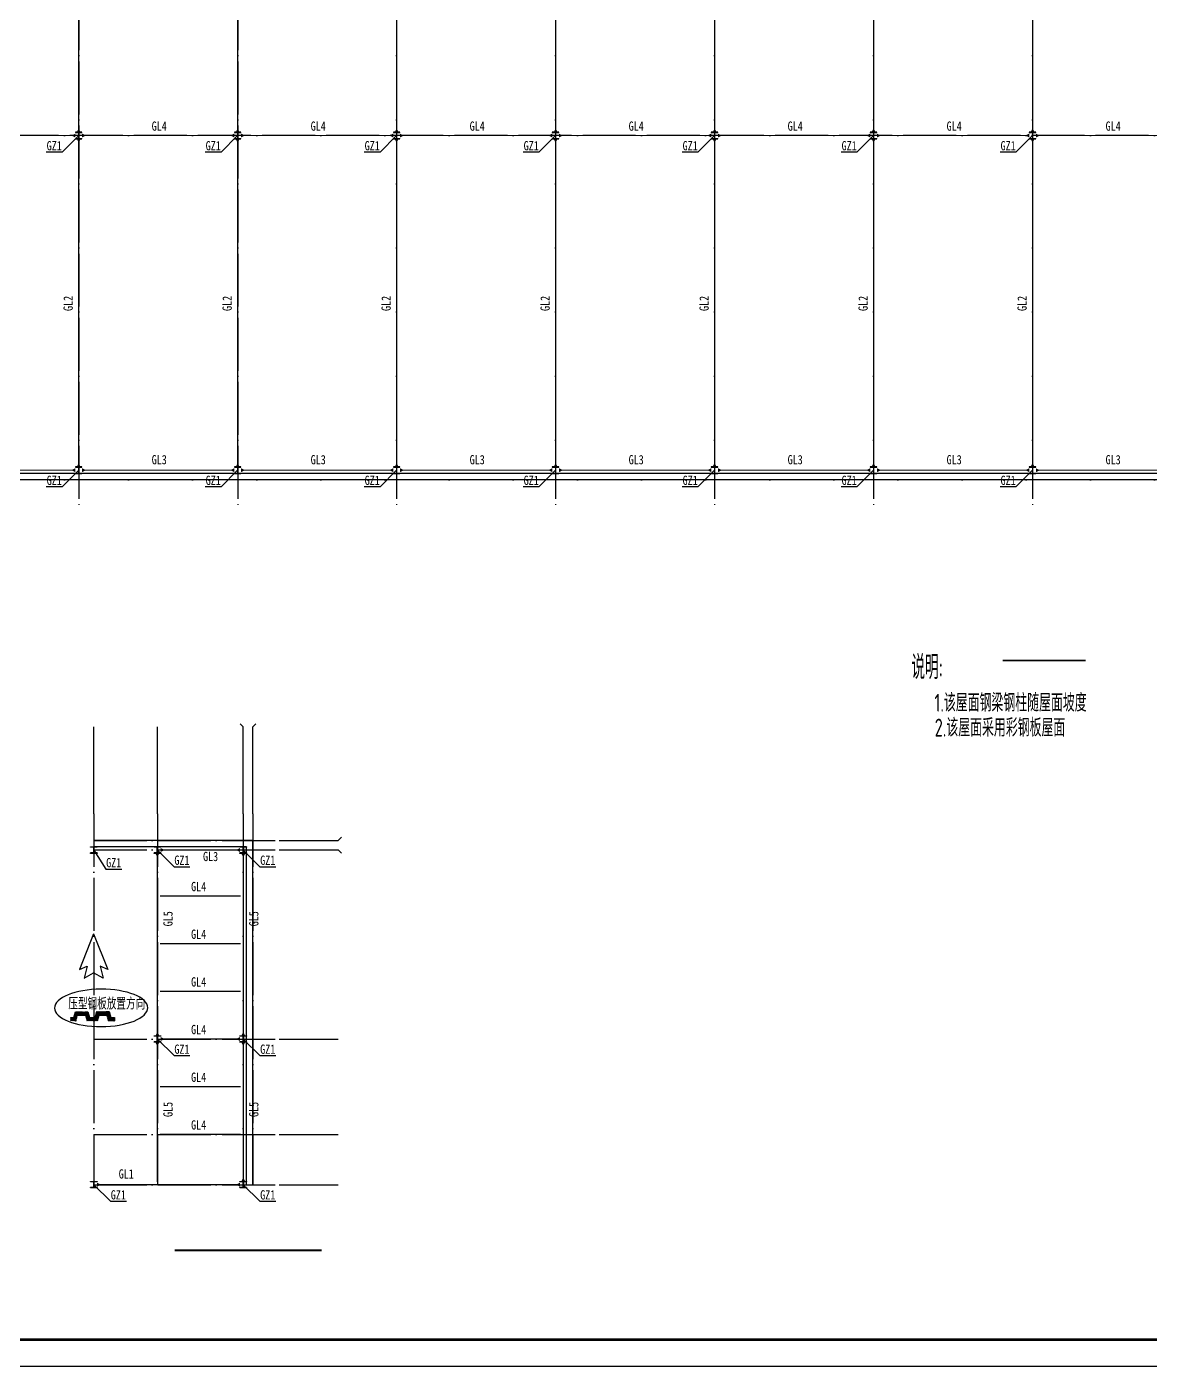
# Model space of a CAD drawing. Extents: x -138012 to 2129925, y -311560 to 0.
# Drawn here: x 1129190 to 1171587, y -218864 to -168291 of the extents above; entities that cross this region are included whole.
import ezdxf

# ---------------------------------------------------------------- set-up
doc = ezdxf.new("R2010")
doc.units = 0
doc.header["$LTSCALE"] = 1000
doc.header["$MEASUREMENT"] = 0
doc.linetypes.add('DASH', pattern=[0.35, 0.25, -0.1])
doc.linetypes.add('DOTE', pattern=[2.42, 2, -0.2, 0.02, -0.2])
doc.layers.get('0').update_dxf_attribs({"linetype": 'CONTINUOUS'})
for name, color, linetype in [('AXIS', 3, 'CONTINUOUS'), ('DIM_SYMB', 3, 'CONTINUOUS'), ('DKFW', 2, 'CONTINUOUS'), ('DOTE', 253, 'DOTE'), ('HATCH', 200, 'CONTINUOUS'), ('PUB_TEXT', 7, 'CONTINUOUS'), ('PUB_TITLE', 4, 'CONTINUOUS'), ('TEXT', 7, 'CONTINUOUS'), ('字符串标注', 253, 'CONTINUOUS'), ('尺寸标注', 7, 'CONTINUOUS'), ('柱构件', 2, 'CONTINUOUS'), ('梁构件', 4, 'CONTINUOUS')]:
    doc.layers.add(name, color=color, linetype=linetype)
doc.styles.add('BZSM', font='tssdeng.shx', dxfattribs={"width": 0.6, "oblique": 5, "height": 5, "bigfont": 'tssdchn.shx'})
doc.styles.add('TSSD_REIN', font='tssdeng.shx', dxfattribs={"width": 0.7, "bigfont": 'tssdchn.shx'})
doc.styles.add('宋体', font='', dxfattribs={"width": 0.8})
doc.styles.get('宋体').set_extended_font_data('SimSun')

# ---------------------------------------------------------------- blocks, each defined once
blk = doc.blocks.new('JD')
at = {"layer": 'DKFW', "linetype": 'Continuous'}
for p, q in [((-610, 242), (-551, 110)), ((0, 0), (-610, 242)), ((-757, 162), (-669, 0)), ((-551, 110), (-757, 162)), ((0, 0), (-610, -242)), ((-757, -162), (-669, 0)), ((-551, -110), (-757, -162)), ((-610, -242), (-551, -110))]:
    blk.add_line(p, q, dxfattribs=at)
blk = doc.blocks.new('754674567')
at = {"layer": 'HATCH', "linetype": 'DASH'}
h = blk.add_hatch(dxfattribs=at)
h.set_pattern_fill('ANSI31', scale=200, angle=720.1823, style=0)
h.set_pattern_definition([(45.182286, (991637.776, -316400.6), (-17.733821, 17.621339), [])])
h.paths.add_polyline_path([(990353, -268830), (990414, -269046), (990653, -269045), (990652, -268912), (990516, -268912), (990456, -268697), (989986, -268698), (989927, -268914), (989716, -268915), (989656, -268699), (989186, -268701), (989127, -268917), (988996, -268917), (988996, -269050), (989206, -269049), (989265, -268833), (989565, -268832), (989626, -269048), (990014, -269047), (990073, -268831)])
at = {"layer": 'HATCH', "color": 7, "linetype": 'Continuous'}
for p, q in [((989265, -268833), (989565, -268832)), ((989565, -268832), (989626, -269048)), ((990073, -268831), (990353, -268830))]:
    blk.add_line(p, q, dxfattribs=at)
at = {"layer": 'HATCH', "color": 7, "linetype": 'DASH'}
blk.add_line((990014, -269047), (990073, -268831), dxfattribs=at)
blk.add_lwpolyline([(988996, -268917), (989127, -268917), (989186, -268701), (989656, -268699), (989716, -268915), (989927, -268914), (989986, -268698), (990456, -268697), (990516, -268912), (990652, -268912), (990652, -268913), (990653, -269044), (990652, -269045), (990414, -269046)], dxfattribs=at)
at = {"layer": '梁构件'}
blk.add_ellipse((990151, -268555), major_axis=(1760, 6), ratio=0.401468, start_param=3.141593, end_param=9.424778, dxfattribs=at)
at = {"color": 7, "xscale": 2.211300006543752, "yscale": 2.211300006543752, "zscale": 2.211300006543752, "rotation": 90}
blk.add_blockref('JD', (989868, -265756), dxfattribs=at)
at = {"layer": 'TEXT', "color": 7, "linetype": 'Continuous', "style": 'TSSD_REIN', "width": 0.7}
blk.add_text('压型钢板放置方向', height=450, dxfattribs=at).set_placement((988916, -268620))

msp = doc.modelspace()

# ---------------------------------------------------------------- linework, layer by layer
at = {"layer": 'AXIS'}
for p, q in [((1137242.018, -194603.903, -2600), (1137359.176, -194721.061, -2600)), ((1137836.333, -194603.903, -2600), (1137719.176, -194721.061, -2600)), ((1131719.176, -198010.547, -2600), (1131719.176, -194721.061, -2600)), ((1134119.176, -198010.547, -2600), (1134119.176, -194721.061, -2600)), ((1137359.176, -198010.547, -2600), (1137359.176, -194721.061, -2600)), ((1137719.176, -198010.547, -2600), (1137719.176, -194721.061, -2600)), ((1138719.176, -199010.547, -1300), (1140946.007, -199010.547, -1300)), ((1141063.164, -198893.39, -1300), (1140946.007, -199010.547, -1300)), ((1138719.176, -199370.547, -1300), (1140946.007, -199370.547, -1300)), ((1141063.164, -199487.705, -1300), (1140946.007, -199370.547, -1300)), ((1138719.176, -206510.547, -1300), (1140946.007, -206510.547, -1300)), ((1138719.176, -210110.547, -1300), (1140946.007, -210110.547, -1300)), ((1138719.176, -212010.547, -1300), (1140946.007, -212010.547, -1300))]:
    msp.add_line(p, q, dxfattribs=at)
at = {"layer": 'DIM_SYMB', "const_width": 70}
for points in [[(1166014.507, -192216.918), (1169146.635, -192216.918)], [(1134774.797, -214490.496), (1140314.478, -214490.496)]]:
    msp.add_lwpolyline(points, dxfattribs=at)
at = {"layer": 'DOTE', "color": 8, "linetype": 'DOTE'}
for p, q in [((1131148.407, -145397.811), (1131148.407, -186397.811)), ((1137148.407, -145397.811), (1137148.407, -186397.811)), ((1143148.407, -145397.811), (1143148.407, -186397.811)), ((1149148.407, -145397.811), (1149148.407, -186397.811)), ((1155148.407, -145397.811), (1155148.407, -186397.811)), ((1161148.407, -145397.811), (1161148.407, -186397.811)), ((1167148.407, -145397.811), (1167148.407, -186397.811)), ((1198148.407, -172397.811), (1118148.407, -172397.811)), ((1198148.407, -185397.811), (1118148.407, -185397.811)), ((1131719.176, -198010.547, -1300), (1131719.176, -212010.547, -1300)), ((1134119.176, -198010.547, -1300), (1134119.176, -212010.547, -1300)), ((1137359.176, -198010.547, -1300), (1137359.176, -212010.547, -1300)), ((1137719.176, -198010.547, -1300), (1137719.176, -212010.547, -1300)), ((1131719.176, -199010.547, -1300), (1138719.176, -199010.547, -1300)), ((1131719.176, -199370.547, -1300), (1138719.176, -199370.547, -1300)), ((1131719.176, -206510.547, -1300), (1138719.176, -206510.547, -1300)), ((1131719.176, -210110.547, -1300), (1138719.176, -210110.547, -1300)), ((1131719.176, -212010.547, -1300), (1138719.176, -212010.547, -1300))]:
    msp.add_line(p, q, dxfattribs=at)
at = {"layer": 'PUB_TITLE'}
msp.add_lwpolyline([(1096513.799, -218864.466), (1245213.799, -218864.466), (1245213.799, -134764.466), (1096513.799, -134764.466)], close=True, dxfattribs=at)
at = {"layer": 'PUB_TITLE', "const_width": 100}
msp.add_lwpolyline([(1099013.799, -217864.466), (1244213.799, -217864.466), (1244213.799, -135764.466), (1099013.799, -135764.466)], close=True, dxfattribs=at)
at = {"layer": 'TEXT'}
for p, q in [((1131148.41, -172397.811), (1130520.224, -173025.997)), ((1137148.361, -172397.811), (1136520.175, -173025.997)), ((1143148.361, -172397.811), (1142520.175, -173025.997)), ((1149148.361, -172397.811), (1148520.175, -173025.997)), ((1155148.361, -172397.811), (1154520.175, -173025.997)), ((1161148.361, -172397.811), (1160520.175, -173025.997)), ((1167148.361, -172397.811), (1166520.181, -173025.997)), ((1130520.224, -173025.997), (1129920.224, -173025.997)), ((1136520.175, -173025.997), (1135920.175, -173025.997)), ((1142520.175, -173025.997), (1141920.175, -173025.997)), ((1148520.175, -173025.997), (1147920.175, -173025.997)), ((1154520.175, -173025.997), (1153920.175, -173025.997)), ((1160520.175, -173025.997), (1159920.175, -173025.997)), ((1166520.181, -173025.997), (1165920.181, -173025.997)), ((1131148.41, -185032.811, -1300), (1130520.224, -185660.997, -1300)), ((1137148.361, -185032.811, -1300), (1136520.175, -185660.997, -1300)), ((1143148.361, -185032.811, -1300), (1142520.175, -185660.997, -1300)), ((1149148.361, -185032.811, -1300), (1148520.175, -185660.997, -1300)), ((1155148.361, -185032.811, -1300), (1154520.175, -185660.997, -1300)), ((1161148.361, -185032.811, -1300), (1160520.175, -185660.997, -1300)), ((1167148.361, -185032.811, -1300), (1166520.181, -185660.997, -1300)), ((1130520.224, -185660.997, -1300), (1129920.224, -185660.997, -1300)), ((1136520.175, -185660.997, -1300), (1135920.175, -185660.997, -1300)), ((1142520.175, -185660.997, -1300), (1141920.175, -185660.997, -1300)), ((1148520.175, -185660.997, -1300), (1147920.175, -185660.997, -1300)), ((1154520.175, -185660.997, -1300), (1153920.175, -185660.997, -1300)), ((1160520.175, -185660.997, -1300), (1159920.175, -185660.997, -1300)), ((1166520.181, -185660.997, -1300), (1165920.181, -185660.997, -1300)), ((1131719.176, -199375.554, -2600), (1132172.903, -200095.465, -2600)), ((1134119.173, -199375.554, -2600), (1134747.358, -200003.733, -2600)), ((1137359.173, -199375.554, -2600), (1137987.358, -200003.733, -2600)), ((1132172.903, -200095.465, -2600), (1132772.903, -200095.465, -2600)), ((1134747.358, -200003.733, -2600), (1135347.357, -200003.733, -2600)), ((1137987.358, -200003.733, -2600), (1138587.358, -200003.733, -2600)), ((1134119.173, -206510.547, -1300), (1134747.358, -207138.733, -1300)), ((1137359.173, -206510.547, -1300), (1137987.358, -207138.733, -1300)), ((1134747.358, -207138.733, -1300), (1135347.357, -207138.733, -1300)), ((1137987.358, -207138.733, -1300), (1138587.358, -207138.733, -1300)), ((1131719.176, -212010.547, -1300), (1132347.362, -212638.73, -1300)), ((1137359.173, -212010.547, -1300), (1137987.358, -212638.73, -1300)), ((1132347.362, -212638.73, -1300), (1132947.362, -212638.73, -1300)), ((1137987.358, -212638.73, -1300), (1138587.358, -212638.73, -1300))]:
    msp.add_line(p, q, dxfattribs=at)
at = {"layer": '字符串标注', "const_width": 1.5}
for points, elevation in [([(1131149.16, -172397.811, 1), (1131147.66, -172397.811, 1), (1131149.16, -172397.811, 1)], 1300), ([(1137149.112, -172397.811, 1), (1137147.611, -172397.811, 1), (1137149.112, -172397.811, 1)], 1300), ([(1143149.112, -172397.811, 1), (1143147.611, -172397.811, 1), (1143149.112, -172397.811, 1)], 1300), ([(1149149.112, -172397.811, 1), (1149147.611, -172397.811, 1), (1149149.112, -172397.811, 1)], 1300), ([(1155149.112, -172397.811, 1), (1155147.611, -172397.811, 1), (1155149.112, -172397.811, 1)], 1300), ([(1161149.112, -172397.811, 1), (1161147.611, -172397.811, 1), (1161149.112, -172397.811, 1)], 1300), ([(1167149.112, -172397.811, 1), (1167147.611, -172397.811, 1), (1167149.112, -172397.811, 1)], 1300), ([(1131718.425, -199375.554, -1), (1131719.926, -199375.554, -1), (1131718.425, -199375.554, -1)], -1300), ([(1134118.423, -199375.554, -1), (1134119.923, -199375.554, -1), (1134118.423, -199375.554, -1)], -1300), ([(1137358.423, -199375.554, -1), (1137359.923, -199375.554, -1), (1137358.423, -199375.554, -1)], -1300)]:
    msp.add_lwpolyline(points, format="xyb", close=True, dxfattribs=dict(at, elevation=elevation))
for points in [[(1131149.16, -185032.811, 1), (1131147.66, -185032.811, 1), (1131149.16, -185032.811, 1)], [(1137149.112, -185032.811, 1), (1137147.611, -185032.811, 1), (1137149.112, -185032.811, 1)], [(1143149.112, -185032.811, 1), (1143147.611, -185032.811, 1), (1143149.112, -185032.811, 1)], [(1149149.112, -185032.811, 1), (1149147.611, -185032.811, 1), (1149149.112, -185032.811, 1)], [(1155149.112, -185032.811, 1), (1155147.611, -185032.811, 1), (1155149.112, -185032.811, 1)], [(1161149.112, -185032.811, 1), (1161147.611, -185032.811, 1), (1161149.112, -185032.811, 1)], [(1167149.112, -185032.811, 1), (1167147.611, -185032.811, 1), (1167149.112, -185032.811, 1)], [(1134118.423, -206510.547, -1), (1134119.923, -206510.547, -1), (1134118.423, -206510.547, -1)], [(1137358.423, -206510.547, -1), (1137359.923, -206510.547, -1), (1137358.423, -206510.547, -1)], [(1131718.425, -212010.547, -1), (1131719.926, -212010.547, -1), (1131718.425, -212010.547, -1)], [(1137358.423, -212010.547, -1), (1137359.923, -212010.547, -1), (1137358.423, -212010.547, -1)]]:
    msp.add_lwpolyline(points, format="xyb", close=True, dxfattribs=at)
at = {"layer": '尺寸标注'}
for points in [[(1119148.407, -146397.811), (1197148.407, -146397.811), (1197148.407, -185397.811), (1119148.407, -185397.811)], [(1119388.407, -146637.811), (1196908.407, -146637.811), (1196908.407, -185157.811), (1119388.407, -185157.811)]]:
    msp.add_lwpolyline(points, close=True, dxfattribs=at)
at = {"layer": '尺寸标注', "elevation": -1300}
for points in [[(1137719.176, -212010.547), (1137719.176, -199010.547), (1131719.176, -199010.547)], [(1137479.176, -212010.547), (1137479.176, -199250.547), (1131719.176, -199250.547)]]:
    msp.add_lwpolyline(points, dxfattribs=at)
at = {"layer": '柱构件'}
for p, q in [((1131273.41, -172272.811, 1300), (1131023.41, -172272.811, 1300)), ((1131023.41, -172272.811, 1300), (1131023.41, -172286.81, 1300)), ((1131023.41, -172286.81, 1300), (1131143.91, -172286.81, 1300)), ((1131143.91, -172286.81, 1300), (1131143.91, -172508.81, 1300)), ((1131152.911, -172286.81, 1300), (1131273.41, -172286.81, 1300)), ((1131152.911, -172508.81, 1300), (1131152.911, -172286.81, 1300)), ((1131273.41, -172286.81, 1300), (1131273.41, -172272.811, 1300)), ((1137273.361, -172272.811, 1300), (1137023.361, -172272.811, 1300)), ((1137023.361, -172272.811, 1300), (1137023.361, -172286.81, 1300)), ((1137023.361, -172286.81, 1300), (1137143.859, -172286.81, 1300)), ((1137143.859, -172286.81, 1300), (1137143.859, -172508.81, 1300)), ((1137152.859, -172286.81, 1300), (1137273.361, -172286.81, 1300)), ((1137152.859, -172508.81, 1300), (1137152.859, -172286.81, 1300)), ((1137273.361, -172286.81, 1300), (1137273.361, -172272.811, 1300)), ((1143273.361, -172272.811, 1300), (1143023.361, -172272.811, 1300)), ((1143023.361, -172272.811, 1300), (1143023.361, -172286.81, 1300)), ((1143023.361, -172286.81, 1300), (1143143.859, -172286.81, 1300)), ((1143143.859, -172286.81, 1300), (1143143.859, -172508.81, 1300)), ((1143152.859, -172286.81, 1300), (1143273.361, -172286.81, 1300)), ((1143152.859, -172508.81, 1300), (1143152.859, -172286.81, 1300)), ((1143273.361, -172286.81, 1300), (1143273.361, -172272.811, 1300)), ((1149273.361, -172272.811, 1300), (1149023.361, -172272.811, 1300)), ((1149023.361, -172272.811, 1300), (1149023.361, -172286.81, 1300)), ((1149023.361, -172286.81, 1300), (1149143.859, -172286.81, 1300)), ((1149143.859, -172286.81, 1300), (1149143.859, -172508.81, 1300)), ((1149152.862, -172286.81, 1300), (1149273.361, -172286.81, 1300)), ((1149152.862, -172508.81, 1300), (1149152.862, -172286.81, 1300)), ((1149273.361, -172286.81, 1300), (1149273.361, -172272.811, 1300)), ((1155273.361, -172272.811, 1300), (1155023.361, -172272.811, 1300)), ((1155023.361, -172272.811, 1300), (1155023.361, -172286.81, 1300)), ((1155023.361, -172286.81, 1300), (1155143.863, -172286.81, 1300)), ((1155143.863, -172286.81, 1300), (1155143.863, -172508.81, 1300)), ((1155152.859, -172286.81, 1300), (1155273.361, -172286.81, 1300)), ((1155152.859, -172508.81, 1300), (1155152.859, -172286.81, 1300)), ((1155273.361, -172286.81, 1300), (1155273.361, -172272.811, 1300)), ((1161273.361, -172272.811, 1300), (1161023.361, -172272.811, 1300)), ((1161023.361, -172272.811, 1300), (1161023.361, -172286.81, 1300)), ((1161023.361, -172286.81, 1300), (1161143.863, -172286.81, 1300)), ((1161143.863, -172286.81, 1300), (1161143.863, -172508.81, 1300)), ((1161152.859, -172286.81, 1300), (1161273.361, -172286.81, 1300)), ((1161152.859, -172508.81, 1300), (1161152.859, -172286.81, 1300)), ((1161273.361, -172286.81, 1300), (1161273.361, -172272.811, 1300)), ((1167273.361, -172272.811, 1300), (1167023.361, -172272.811, 1300)), ((1167023.361, -172272.811, 1300), (1167023.361, -172286.81, 1300)), ((1167023.361, -172286.81, 1300), (1167143.863, -172286.81, 1300)), ((1167143.863, -172286.81, 1300), (1167143.863, -172508.81, 1300)), ((1167152.865, -172286.81, 1300), (1167273.361, -172286.81, 1300)), ((1167152.865, -172508.81, 1300), (1167152.865, -172286.81, 1300)), ((1167273.361, -172286.81, 1300), (1167273.361, -172272.811, 1300)), ((1131023.41, -172508.81, 1300), (1131023.41, -172522.811, 1300)), ((1131023.41, -172508.81, 1300), (1131143.91, -172508.81, 1300)), ((1131023.41, -172522.811, 1300), (1131273.41, -172522.811, 1300)), ((1131152.911, -172508.81, 1300), (1131273.41, -172508.81, 1300)), ((1131273.41, -172522.811, 1300), (1131273.41, -172508.81, 1300)), ((1137023.361, -172508.81, 1300), (1137023.361, -172522.811, 1300)), ((1137023.361, -172508.81, 1300), (1137143.859, -172508.81, 1300)), ((1137023.361, -172522.811, 1300), (1137273.361, -172522.811, 1300)), ((1137152.859, -172508.81, 1300), (1137273.361, -172508.81, 1300)), ((1137273.361, -172522.811, 1300), (1137273.361, -172508.81, 1300)), ((1143023.361, -172508.81, 1300), (1143023.361, -172522.811, 1300)), ((1143023.361, -172508.81, 1300), (1143143.859, -172508.81, 1300)), ((1143023.361, -172522.811, 1300), (1143273.361, -172522.811, 1300)), ((1143152.859, -172508.81, 1300), (1143273.361, -172508.81, 1300)), ((1143273.361, -172522.811, 1300), (1143273.361, -172508.81, 1300)), ((1149023.361, -172508.81, 1300), (1149023.361, -172522.811, 1300)), ((1149023.361, -172508.81, 1300), (1149143.859, -172508.81, 1300)), ((1149023.361, -172522.811, 1300), (1149273.361, -172522.811, 1300)), ((1149152.862, -172508.81, 1300), (1149273.361, -172508.81, 1300)), ((1149273.361, -172522.811, 1300), (1149273.361, -172508.81, 1300)), ((1155023.361, -172508.81, 1300), (1155023.361, -172522.811, 1300)), ((1155023.361, -172508.81, 1300), (1155143.863, -172508.81, 1300)), ((1155023.361, -172522.811, 1300), (1155273.361, -172522.811, 1300)), ((1155152.859, -172508.81, 1300), (1155273.361, -172508.81, 1300)), ((1155273.361, -172522.811, 1300), (1155273.361, -172508.81, 1300)), ((1161023.361, -172508.81, 1300), (1161023.361, -172522.811, 1300)), ((1161023.361, -172508.81, 1300), (1161143.863, -172508.81, 1300)), ((1161023.361, -172522.811, 1300), (1161273.361, -172522.811, 1300)), ((1161152.859, -172508.81, 1300), (1161273.361, -172508.81, 1300)), ((1161273.361, -172522.811, 1300), (1161273.361, -172508.81, 1300)), ((1167023.361, -172508.81, 1300), (1167023.361, -172522.811, 1300)), ((1167023.361, -172508.81, 1300), (1167143.863, -172508.81, 1300)), ((1167023.361, -172522.811, 1300), (1167273.361, -172522.811, 1300)), ((1167152.865, -172508.81, 1300), (1167273.361, -172508.81, 1300)), ((1167273.361, -172522.811, 1300), (1167273.361, -172508.81, 1300)), ((1131273.41, -184907.811), (1131023.41, -184907.811)), ((1131023.41, -184907.811), (1131023.41, -184921.811)), ((1131023.41, -184921.811), (1131143.91, -184921.811)), ((1131143.91, -184921.811), (1131143.91, -185143.811)), ((1131152.911, -184921.811), (1131273.41, -184921.811)), ((1131152.911, -185143.811), (1131152.911, -184921.811)), ((1131273.41, -184921.811), (1131273.41, -184907.811)), ((1137273.361, -184907.811), (1137023.361, -184907.811)), ((1137023.361, -184907.811), (1137023.361, -184921.811)), ((1137023.361, -184921.811), (1137143.859, -184921.811)), ((1137143.859, -184921.811), (1137143.859, -185143.811)), ((1137152.859, -184921.811), (1137273.361, -184921.811)), ((1137152.859, -185143.811), (1137152.859, -184921.811)), ((1137273.361, -184921.811), (1137273.361, -184907.811)), ((1143273.361, -184907.811), (1143023.361, -184907.811)), ((1143023.361, -184907.811), (1143023.361, -184921.811)), ((1143023.361, -184921.811), (1143143.859, -184921.811)), ((1143143.859, -184921.811), (1143143.859, -185143.811)), ((1143152.859, -184921.811), (1143273.361, -184921.811)), ((1143152.859, -185143.811), (1143152.859, -184921.811)), ((1143273.361, -184921.811), (1143273.361, -184907.811)), ((1149273.361, -184907.811), (1149023.361, -184907.811)), ((1149023.361, -184907.811), (1149023.361, -184921.811)), ((1149023.361, -184921.811), (1149143.859, -184921.811)), ((1149143.859, -184921.811), (1149143.859, -185143.811)), ((1149152.862, -184921.811), (1149273.361, -184921.811)), ((1149152.862, -185143.811), (1149152.862, -184921.811)), ((1149273.361, -184921.811), (1149273.361, -184907.811)), ((1155273.361, -184907.811), (1155023.361, -184907.811)), ((1155023.361, -184907.811), (1155023.361, -184921.811)), ((1155023.361, -184921.811), (1155143.863, -184921.811)), ((1155143.863, -184921.811), (1155143.863, -185143.811)), ((1155152.859, -184921.811), (1155273.361, -184921.811)), ((1155152.859, -185143.811), (1155152.859, -184921.811)), ((1155273.361, -184921.811), (1155273.361, -184907.811)), ((1161273.361, -184907.811), (1161023.361, -184907.811)), ((1161023.361, -184907.811), (1161023.361, -184921.811)), ((1161023.361, -184921.811), (1161143.863, -184921.811)), ((1161143.863, -184921.811), (1161143.863, -185143.811)), ((1161152.859, -184921.811), (1161273.361, -184921.811)), ((1161152.859, -185143.811), (1161152.859, -184921.811)), ((1161273.361, -184921.811), (1161273.361, -184907.811)), ((1167273.361, -184907.811), (1167023.361, -184907.811)), ((1167023.361, -184907.811), (1167023.361, -184921.811)), ((1167023.361, -184921.811), (1167143.863, -184921.811)), ((1167143.863, -184921.811), (1167143.863, -185143.811)), ((1167152.865, -184921.811), (1167273.361, -184921.811)), ((1167152.865, -185143.811), (1167152.865, -184921.811)), ((1167273.361, -184921.811), (1167273.361, -184907.811)), ((1131023.41, -185143.811), (1131023.41, -185157.811)), ((1131023.41, -185143.811), (1131143.91, -185143.811)), ((1131023.41, -185157.811), (1131273.41, -185157.811)), ((1131152.911, -185143.811), (1131273.41, -185143.811)), ((1131273.41, -185157.811), (1131273.41, -185143.811)), ((1137023.361, -185143.811), (1137023.361, -185157.811)), ((1137023.361, -185143.811), (1137143.859, -185143.811)), ((1137023.361, -185157.811), (1137273.361, -185157.811)), ((1137152.859, -185143.811), (1137273.361, -185143.811)), ((1137273.361, -185157.811), (1137273.361, -185143.811)), ((1143023.361, -185143.811), (1143023.361, -185157.811)), ((1143023.361, -185143.811), (1143143.859, -185143.811)), ((1143023.361, -185157.811), (1143273.361, -185157.811)), ((1143152.859, -185143.811), (1143273.361, -185143.811)), ((1143273.361, -185157.811), (1143273.361, -185143.811)), ((1149023.361, -185143.811), (1149023.361, -185157.811)), ((1149023.361, -185143.811), (1149143.859, -185143.811)), ((1149023.361, -185157.811), (1149273.361, -185157.811)), ((1149152.862, -185143.811), (1149273.361, -185143.811)), ((1149273.361, -185157.811), (1149273.361, -185143.811)), ((1155023.361, -185143.811), (1155023.361, -185157.811)), ((1155023.361, -185143.811), (1155143.863, -185143.811)), ((1155023.361, -185157.811), (1155273.361, -185157.811)), ((1155152.859, -185143.811), (1155273.361, -185143.811)), ((1155273.361, -185157.811), (1155273.361, -185143.811)), ((1161023.361, -185143.811), (1161023.361, -185157.811)), ((1161023.361, -185143.811), (1161143.863, -185143.811)), ((1161023.361, -185157.811), (1161273.361, -185157.811)), ((1161152.859, -185143.811), (1161273.361, -185143.811)), ((1161273.361, -185157.811), (1161273.361, -185143.811)), ((1167023.361, -185143.811), (1167023.361, -185157.811)), ((1167023.361, -185143.811), (1167143.863, -185143.811)), ((1167023.361, -185157.811), (1167273.361, -185157.811)), ((1167152.865, -185143.811), (1167273.361, -185143.811)), ((1167273.361, -185157.811), (1167273.361, -185143.811)), ((1131594.176, -199250.547, -1300), (1131844.176, -199250.547, -1300)), ((1131594.176, -199264.549, -1300), (1131594.176, -199250.547, -1300)), ((1131844.176, -199250.547, -1300), (1131844.176, -199264.549, -1300)), ((1133994.173, -199250.547, -1300), (1134244.173, -199250.547, -1300)), ((1133994.173, -199264.549, -1300), (1133994.173, -199250.547, -1300)), ((1134244.173, -199250.547, -1300), (1134244.173, -199264.549, -1300)), ((1137234.172, -199250.547, -1300), (1137484.173, -199250.547, -1300)), ((1137234.172, -199264.549, -1300), (1137234.172, -199250.547, -1300)), ((1137484.173, -199250.547, -1300), (1137484.173, -199264.549, -1300)), ((1131714.676, -199264.549, -1300), (1131594.176, -199264.549, -1300)), ((1131594.176, -199500.547, -1300), (1131594.176, -199486.552, -1300)), ((1131714.676, -199486.552, -1300), (1131594.176, -199486.552, -1300)), ((1131844.176, -199500.547, -1300), (1131594.176, -199500.547, -1300)), ((1131714.676, -199486.552, -1300), (1131714.676, -199264.549, -1300)), ((1131844.176, -199264.549, -1300), (1131723.677, -199264.549, -1300)), ((1131723.677, -199264.549, -1300), (1131723.677, -199486.552, -1300)), ((1131844.176, -199486.552, -1300), (1131723.677, -199486.552, -1300)), ((1131844.176, -199486.552, -1300), (1131844.176, -199500.547, -1300)), ((1134114.673, -199264.549, -1300), (1133994.173, -199264.549, -1300)), ((1133994.173, -199500.547, -1300), (1133994.173, -199486.552, -1300)), ((1134114.673, -199486.552, -1300), (1133994.173, -199486.552, -1300)), ((1134244.173, -199500.547, -1300), (1133994.173, -199500.547, -1300)), ((1134114.673, -199486.552, -1300), (1134114.673, -199264.549, -1300)), ((1134244.173, -199264.549, -1300), (1134123.672, -199264.549, -1300)), ((1134123.672, -199264.549, -1300), (1134123.672, -199486.552, -1300)), ((1134244.173, -199486.552, -1300), (1134123.672, -199486.552, -1300)), ((1134244.173, -199486.552, -1300), (1134244.173, -199500.547, -1300)), ((1137354.672, -199264.549, -1300), (1137234.172, -199264.549, -1300)), ((1137234.172, -199500.547, -1300), (1137234.172, -199486.552, -1300)), ((1137354.672, -199486.552, -1300), (1137234.172, -199486.552, -1300)), ((1137484.173, -199500.547, -1300), (1137234.172, -199500.547, -1300)), ((1137354.672, -199486.552, -1300), (1137354.672, -199264.549, -1300)), ((1137484.173, -199264.549, -1300), (1137363.673, -199264.549, -1300)), ((1137363.673, -199264.549, -1300), (1137363.673, -199486.552, -1300)), ((1137484.173, -199486.552, -1300), (1137363.673, -199486.552, -1300)), ((1137484.173, -199486.552, -1300), (1137484.173, -199500.547, -1300)), ((1133994.173, -206385.547), (1134244.173, -206385.547)), ((1133994.173, -206399.549), (1133994.173, -206385.547)), ((1134114.673, -206399.549), (1133994.173, -206399.549)), ((1133994.173, -206635.547), (1133994.173, -206621.546)), ((1134114.673, -206621.546), (1133994.173, -206621.546)), ((1134244.173, -206635.547), (1133994.173, -206635.547)), ((1134114.673, -206621.546), (1134114.673, -206399.549)), ((1134244.173, -206399.549), (1134123.672, -206399.549)), ((1134123.672, -206399.549), (1134123.672, -206621.546)), ((1134244.173, -206621.546), (1134123.672, -206621.546)), ((1134244.173, -206385.547), (1134244.173, -206399.549)), ((1134244.173, -206621.546), (1134244.173, -206635.547)), ((1137234.172, -206385.547), (1137484.173, -206385.547)), ((1137234.172, -206399.549), (1137234.172, -206385.547)), ((1137354.672, -206399.549), (1137234.172, -206399.549)), ((1137234.172, -206635.547), (1137234.172, -206621.546)), ((1137354.672, -206621.546), (1137234.172, -206621.546)), ((1137484.173, -206635.547), (1137234.172, -206635.547)), ((1137354.672, -206621.546), (1137354.672, -206399.549)), ((1137484.173, -206399.549), (1137363.673, -206399.549)), ((1137363.673, -206399.549), (1137363.673, -206621.546)), ((1137484.173, -206621.546), (1137363.673, -206621.546)), ((1137484.173, -206385.547), (1137484.173, -206399.549)), ((1137484.173, -206621.546), (1137484.173, -206635.547)), ((1131594.176, -211885.544), (1131844.176, -211885.544)), ((1131594.176, -211899.546), (1131594.176, -211885.544)), ((1131714.676, -211899.546), (1131594.176, -211899.546)), ((1131714.676, -212121.546), (1131714.676, -211899.546)), ((1131844.176, -211899.546), (1131723.677, -211899.546)), ((1131723.677, -211899.546), (1131723.677, -212121.546)), ((1131844.176, -211885.544), (1131844.176, -211899.546)), ((1137234.172, -211885.544), (1137484.173, -211885.544)), ((1137234.172, -211899.546), (1137234.172, -211885.544)), ((1137354.672, -211899.546), (1137234.172, -211899.546)), ((1137354.672, -212121.546), (1137354.672, -211899.546)), ((1137484.173, -211899.546), (1137363.673, -211899.546)), ((1137363.673, -211899.546), (1137363.673, -212121.546)), ((1137484.173, -211885.544), (1137484.173, -211899.546)), ((1131594.176, -212135.547), (1131594.176, -212121.546)), ((1131714.676, -212121.546), (1131594.176, -212121.546)), ((1131844.176, -212135.547), (1131594.176, -212135.547)), ((1131844.176, -212121.546), (1131723.677, -212121.546)), ((1131844.176, -212121.546), (1131844.176, -212135.547)), ((1137234.172, -212135.547), (1137234.172, -212121.546)), ((1137354.672, -212121.546), (1137234.172, -212121.546)), ((1137484.173, -212135.547), (1137234.172, -212135.547)), ((1137484.173, -212121.546), (1137363.673, -212121.546)), ((1137484.173, -212121.546), (1137484.173, -212135.547))]:
    msp.add_line(p, q, dxfattribs=at)
at = {"layer": '梁构件', "const_width": 45}
for points, elevation in [([(1131148.41, -172272.811), (1131148.41, -159522.811)], 1300), ([(1137148.361, -172272.811), (1137148.361, -159522.811)], 1300), ([(1143148.361, -172272.811), (1143148.361, -159522.811)], 1300), ([(1149148.361, -172272.811), (1149148.361, -159522.811)], 1300), ([(1155148.361, -172272.811), (1155148.361, -159522.811)], 1300), ([(1161148.361, -172272.811), (1161148.361, -159522.811)], 1300), ([(1167148.361, -172272.811), (1167148.361, -159522.811)], 1300), ([(1125273.407, -172397.811), (1131023.41, -172397.811)], 1300), ([(1131273.41, -172397.811), (1137023.361, -172397.811)], 1300), ([(1137273.361, -172397.811), (1143023.361, -172397.811)], 1300), ([(1143273.361, -172397.811), (1149023.361, -172397.811)], 1300), ([(1149273.361, -172397.811), (1155023.361, -172397.811)], 1300), ([(1155273.361, -172397.811), (1161023.361, -172397.811)], 1300), ([(1161273.361, -172397.811), (1167023.361, -172397.811)], 1300), ([(1167273.361, -172397.811), (1173023.361, -172397.811)], 1300), ([(1131148.41, -184907.811), (1131148.41, -172522.811)], 1300), ([(1137148.361, -184907.811), (1137148.361, -172522.811)], 1300), ([(1143148.361, -184907.811), (1143148.361, -172522.811)], 1300), ([(1149148.361, -184907.811), (1149148.361, -172522.811)], 1300), ([(1155148.361, -184907.811), (1155148.361, -172522.811)], 1300), ([(1161148.361, -184907.811), (1161148.361, -172522.811)], 1300), ([(1167148.361, -184907.811), (1167148.361, -172522.811)], 1300), ([(1137234.172, -199375.554), (1134244.173, -199375.554)], -1300)]:
    msp.add_lwpolyline(points, dxfattribs=dict(at, elevation=elevation))
for points in [[(1125273.407, -185032.811), (1131023.41, -185032.811)], [(1131273.41, -185032.811), (1137023.361, -185032.811)], [(1137273.361, -185032.811), (1143023.361, -185032.811)], [(1143273.361, -185032.811), (1149023.361, -185032.811)], [(1149273.361, -185032.811), (1155023.361, -185032.811)], [(1155273.361, -185032.811), (1161023.361, -185032.811)], [(1161273.361, -185032.811), (1167023.361, -185032.811)], [(1167273.361, -185032.811), (1173023.361, -185032.811)], [(1134119.173, -206385.547), (1134119.173, -199500.547)], [(1137359.173, -206385.547), (1137359.173, -199500.547)], [(1137259.172, -201110.547), (1134219.173, -201110.547)], [(1137259.172, -202910.547), (1134219.173, -202910.547)], [(1137259.172, -204710.547), (1134219.173, -204710.547)], [(1134119.173, -211910.547), (1134119.173, -206635.547)], [(1137234.172, -206510.547), (1134244.173, -206510.547)], [(1137359.173, -211885.544), (1137359.173, -206635.547)], [(1137259.172, -208310.547), (1134219.173, -208310.547)], [(1137259.172, -210110.547), (1134219.173, -210110.547)], [(1137234.172, -212010.547), (1131844.176, -212010.547)]]:
    msp.add_lwpolyline(points, dxfattribs=at)
at = {"layer": '梁构件'}
for points in [[(1131023.41, -172472.811, 1300), (1130873.41, -172397.811, 1300), (1131023.41, -172322.811, 1300)], [(1131073.41, -172272.811, 1300), (1131148.41, -172122.811, 1300), (1131223.41, -172272.811, 1300)], [(1131273.41, -172322.811, 1300), (1131423.41, -172397.811, 1300), (1131273.41, -172472.811, 1300)], [(1137023.361, -172472.811, 1300), (1136873.361, -172397.811, 1300), (1137023.361, -172322.811, 1300)], [(1137073.361, -172272.811, 1300), (1137148.361, -172122.811, 1300), (1137223.361, -172272.811, 1300)], [(1137273.361, -172322.811, 1300), (1137423.361, -172397.811, 1300), (1137273.361, -172472.811, 1300)], [(1143023.361, -172472.811, 1300), (1142873.361, -172397.811, 1300), (1143023.361, -172322.811, 1300)], [(1143073.361, -172272.811, 1300), (1143148.361, -172122.811, 1300), (1143223.361, -172272.811, 1300)], [(1143273.361, -172322.811, 1300), (1143423.361, -172397.811, 1300), (1143273.361, -172472.811, 1300)], [(1149023.361, -172472.811, 1300), (1148873.361, -172397.811, 1300), (1149023.361, -172322.811, 1300)], [(1149073.361, -172272.811, 1300), (1149148.361, -172122.811, 1300), (1149223.361, -172272.811, 1300)], [(1149273.361, -172322.811, 1300), (1149423.361, -172397.811, 1300), (1149273.361, -172472.811, 1300)], [(1155023.361, -172472.811, 1300), (1154873.361, -172397.811, 1300), (1155023.361, -172322.811, 1300)], [(1155073.361, -172272.811, 1300), (1155148.361, -172122.811, 1300), (1155223.361, -172272.811, 1300)], [(1155273.361, -172322.811, 1300), (1155423.361, -172397.811, 1300), (1155273.361, -172472.811, 1300)], [(1161023.361, -172472.811, 1300), (1160873.361, -172397.811, 1300), (1161023.361, -172322.811, 1300)], [(1161073.361, -172272.811, 1300), (1161148.361, -172122.811, 1300), (1161223.361, -172272.811, 1300)], [(1161273.361, -172322.811, 1300), (1161423.361, -172397.811, 1300), (1161273.361, -172472.811, 1300)], [(1167023.361, -172472.811, 1300), (1166873.361, -172397.811, 1300), (1167023.361, -172322.811, 1300)], [(1167073.361, -172272.811, 1300), (1167148.361, -172122.811, 1300), (1167223.361, -172272.811, 1300)], [(1167273.361, -172322.811, 1300), (1167423.361, -172397.811, 1300), (1167273.361, -172472.811, 1300)], [(1131223.41, -172522.811, 1300), (1131148.41, -172672.811, 1300), (1131073.41, -172522.811, 1300)], [(1137223.361, -172522.811, 1300), (1137148.361, -172672.811, 1300), (1137073.361, -172522.811, 1300)], [(1143223.361, -172522.811, 1300), (1143148.361, -172672.811, 1300), (1143073.361, -172522.811, 1300)], [(1149223.361, -172522.811, 1300), (1149148.361, -172672.811, 1300), (1149073.361, -172522.811, 1300)], [(1155223.361, -172522.811, 1300), (1155148.361, -172672.811, 1300), (1155073.361, -172522.811, 1300)], [(1161223.361, -172522.811, 1300), (1161148.361, -172672.811, 1300), (1161073.361, -172522.811, 1300)], [(1167223.361, -172522.811, 1300), (1167148.361, -172672.811, 1300), (1167073.361, -172522.811, 1300)], [(1131023.41, -185107.811), (1130873.41, -185032.811), (1131023.41, -184957.811)], [(1131073.41, -184907.811), (1131148.41, -184757.811), (1131223.41, -184907.811)], [(1131273.41, -184957.811), (1131423.41, -185032.811), (1131273.41, -185107.811)], [(1137023.361, -185107.811), (1136873.361, -185032.811), (1137023.361, -184957.811)], [(1137073.361, -184907.811), (1137148.361, -184757.811), (1137223.361, -184907.811)], [(1137273.361, -184957.811), (1137423.361, -185032.811), (1137273.361, -185107.811)], [(1143023.361, -185107.811), (1142873.361, -185032.811), (1143023.361, -184957.811)], [(1143073.361, -184907.811), (1143148.361, -184757.811), (1143223.361, -184907.811)], [(1143273.361, -184957.811), (1143423.361, -185032.811), (1143273.361, -185107.811)], [(1149023.361, -185107.811), (1148873.361, -185032.811), (1149023.361, -184957.811)], [(1149073.361, -184907.811), (1149148.361, -184757.811), (1149223.361, -184907.811)], [(1149273.361, -184957.811), (1149423.361, -185032.811), (1149273.361, -185107.811)], [(1155023.361, -185107.811), (1154873.361, -185032.811), (1155023.361, -184957.811)], [(1155073.361, -184907.811), (1155148.361, -184757.811), (1155223.361, -184907.811)], [(1155273.361, -184957.811), (1155423.361, -185032.811), (1155273.361, -185107.811)], [(1161023.361, -185107.811), (1160873.361, -185032.811), (1161023.361, -184957.811)], [(1161073.361, -184907.811), (1161148.361, -184757.811), (1161223.361, -184907.811)], [(1161273.361, -184957.811), (1161423.361, -185032.811), (1161273.361, -185107.811)], [(1167023.361, -185107.811), (1166873.361, -185032.811), (1167023.361, -184957.811)], [(1167073.361, -184907.811), (1167148.361, -184757.811), (1167223.361, -184907.811)], [(1167273.361, -184957.811), (1167423.361, -185032.811), (1167273.361, -185107.811)], [(1134044.173, -199500.547, -1300), (1134119.173, -199650.547, -1300), (1134194.173, -199500.547, -1300)], [(1134244.173, -199450.554, -1300), (1134394.173, -199375.554, -1300), (1134244.173, -199300.554, -1300)], [(1137234.172, -199300.554, -1300), (1137084.172, -199375.554, -1300), (1137234.172, -199450.554, -1300)], [(1137284.173, -199500.547, -1300), (1137359.173, -199650.547, -1300), (1137434.173, -199500.547, -1300)], [(1134194.173, -206385.547), (1134119.173, -206235.547), (1134044.173, -206385.547)], [(1137434.173, -206385.547), (1137359.173, -206235.547), (1137284.173, -206385.547)], [(1134044.173, -206635.547), (1134119.173, -206785.547), (1134194.173, -206635.547)], [(1134244.173, -206585.547), (1134394.173, -206510.547), (1134244.173, -206435.547)], [(1137234.172, -206435.547), (1137084.172, -206510.547), (1137234.172, -206585.547)], [(1137284.173, -206635.547), (1137359.173, -206785.547), (1137434.173, -206635.547)], [(1137434.173, -211885.544), (1137359.173, -211735.544), (1137284.173, -211885.544)], [(1131844.176, -212085.547), (1131994.176, -212010.547), (1131844.176, -211935.547)], [(1137234.172, -211935.547), (1137084.172, -212010.547), (1137234.172, -212085.547)]]:
    msp.add_solid(points, dxfattribs=at)

# ---------------------------------------------------------------- block references
at = {"layer": '尺寸标注'}
msp.add_blockref('754674567', (141843.679, 63220.306), dxfattribs=at)

# ---------------------------------------------------------------- texts
at = {"layer": 'PUB_TEXT'}
for s, height, style, width, p in [('说明:', 900, 'BZSM', 0.6, (1162575.446, -192922.282)), ('1.该屋面钢梁钢柱随屋面坡度', 675, 'TSSD_REIN', 0.7, (1163442.619, -194150.779)), ('2.该屋面采用彩钢板屋面', 675, 'TSSD_REIN', 0.7, (1163453.069, -195090.368))]:
    msp.add_text(s, height=height, dxfattribs=dict(at, style=style, width=width)).set_placement(p)
at = {"layer": 'TEXT', "style": '宋体', "width": 0.8}
for s, p in [('GL4', (1133903.386, -172215.31, 1300)), ('GL4', (1139903.36, -172215.31, 1300)), ('GL4', (1145903.36, -172215.31, 1300)), ('GL4', (1151903.36, -172215.31, 1300)), ('GL4', (1157903.36, -172215.31, 1300)), ('GL4', (1163903.36, -172215.31, 1300)), ('GL4', (1169903.366, -172215.31, 1300)), ('GZ1', (1129940.225, -172955.996, 1300)), ('GZ1', (1135940.174, -172955.996, 1300)), ('GZ1', (1141940.176, -172955.996, 1300)), ('GZ1', (1147940.176, -172955.996, 1300)), ('GZ1', (1153940.176, -172955.996, 1300)), ('GZ1', (1159940.176, -172955.996, 1300)), ('GZ1', (1165940.176, -172955.996, 1300)), ('GL3', (1133903.386, -184810.311)), ('GL3', (1139903.36, -184810.311)), ('GL3', (1145903.36, -184810.311)), ('GL3', (1151903.36, -184810.311)), ('GL3', (1157903.36, -184810.311)), ('GL3', (1163903.36, -184810.311)), ('GL3', (1169903.366, -184810.311)), ('GZ1', (1129940.225, -185590.996)), ('GZ1', (1135940.174, -185590.996)), ('GZ1', (1141940.176, -185590.996)), ('GZ1', (1147940.176, -185590.996)), ('GZ1', (1153940.176, -185590.996)), ('GZ1', (1159940.176, -185590.996)), ('GZ1', (1165940.176, -185590.996)), ('GZ1', (1132185.125, -200025.463, -1300)), ('GZ1', (1134759.58, -199933.732, -1300)), ('GL3', (1135840.097, -199792.688, -1300)), ('GZ1', (1137999.581, -199933.732, -1300)), ('GL4', (1135389.951, -200928.046)), ('GL4', (1135389.951, -202728.046)), ('GL4', (1135389.951, -204528.046)), ('GL4', (1135389.951, -206328.046)), ('GZ1', (1134759.58, -207068.726)), ('GZ1', (1137999.581, -207068.726)), ('GL4', (1135389.951, -208128.046)), ('GL4', (1135389.951, -209928.046)), ('GL1', (1132658.896, -211778.046)), ('GZ1', (1132359.584, -212568.732)), ('GZ1', (1137999.581, -212568.732))]:
    msp.add_text(s, height=350, dxfattribs=at).set_placement(p)
for s, p in [('GL2', (1130925.911, -179022.836, 1300)), ('GL2', (1136925.86, -179022.836, 1300)), ('GL2', (1142925.863, -179022.836, 1300)), ('GL2', (1148925.863, -179022.836, 1300)), ('GL2', (1154925.863, -179022.836, 1300)), ('GL2', (1160925.857, -179022.836, 1300)), ('GL2', (1166925.857, -179022.836, 1300)), ('GL5', (1134691.95, -202255.543)), ('GL5', (1137931.95, -202255.543)), ('GL5', (1134691.95, -209455.543)), ('GL5', (1137931.95, -209455.543))]:
    msp.add_text(s, height=350, rotation=90, dxfattribs=at).set_placement(p)

doc.saveas('drawing.dxf')
